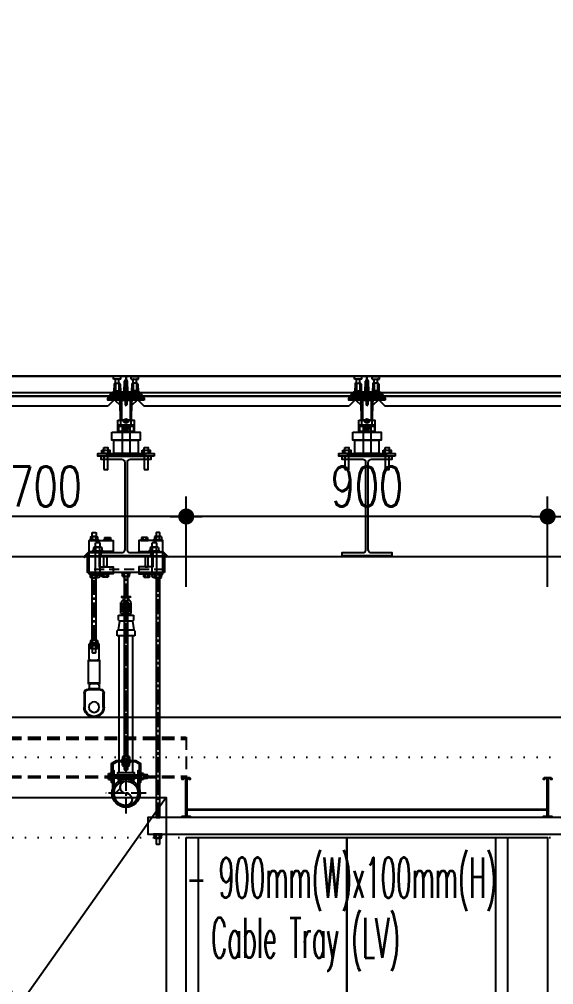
# Model space of a CAD drawing. Header units: millimetres. Extents: x -192235 to 515711, y 45168 to 947868.
# Drawn here: x 163334 to 164665, y 465183 to 467589 of the extents above; entities that cross this region are included whole.
import ezdxf
from ezdxf.enums import TextEntityAlignment as Align

# ---------------------------------------------------------------- set-up
doc = ezdxf.new("R2010")
doc.units = ezdxf.units.MM
doc.header["$LTSCALE"] = 1000
doc.header["$PDMODE"] = 1
for name, pattern in [('CENTER2', [1.125, 0.75, -0.125, 0.125, -0.125]), ('DOT2', [3.175, 0, -3.175]), ('HIDDEN', [0.375, 0.25, -0.125]), ('HIDDEN2', [4.7625, 3.175, -1.5875]), ('TPH12-SEC-@20-1$0$CENTERK5', [6.916, 6.667, -0.083, 0.083, -0.083])]:
    doc.linetypes.add(name, pattern=pattern)
for name, color, linetype in [('0-LEVEL LINE', 4, 'DOT2'), ('0-tool', 1, 'Continuous'), ('e-eq-PDP', 10, 'Continuous'), ('e-eq-SWB', 130, 'Continuous'), ('E-POWER-CABL', 80, 'Continuous'), ('FS-EQ', 10, 'Continuous'), ('FS-LINE', 10, 'Continuous'), ('FS-Support-1', 2, 'Continuous'), ('Hook-up', 130, 'HIDDEN2'), ('LED-Light-L25', 7, 'Continuous'), ('LIGHTING', 2, 'Continuous'), ('LIGHTING-W', 7, 'Continuous'), ('M-DIM', 1, 'Continuous'), ('M-TXT', 3, 'Continuous'), ('man', 7, 'Continuous'), ('SM-SEC-Cm$0$SUPPORT', 2, 'Continuous'), ('SUPPORT', 2, 'Continuous'), ('TPH12-SEC-@20-1$0$H-SIN', 252, 'TPH12-SEC-@20-1$0$CENTERK5'), ('TPH12-SEC-@20-1$0$SIAGE1', 252, 'Continuous'), ('TPH12-SEC-@20-1$0$STEEL-NEDA', 252, 'Continuous'), ('TPH12-SEC-@20-1$0$STEEL3', 252, 'Continuous'), ('TPH12-SEC-@20-1$0$フリーアクセス', 252, 'Continuous'), ('WY-J-D', 2, 'Continuous'), ('WY-J-U', 2, 'Continuous'), ('YCD-Xfa-Sec-24$0$Raised Floor', 1, 'Continuous')]:
    doc.layers.add(name, color=color, linetype=linetype)
doc.styles.add('aa-txt', font='simplex.shx', dxfattribs={"width": 0.7, "bigfont": 'chineset.shx'})
doc.styles.add('ROMAND', font='romand', dxfattribs={"height": 5})
doc.dimstyles.new('50-DIM', dxfattribs={"dimscale": 50, "dimtxt": 2, "dimasz": 0.8, "dimexe": 1, "dimexo": 1, "dimgap": 0.5, "dimtad": 1, "dimdec": 0, "dimdsep": 46, "dimtxsty": 'aa-txt', "dimblk": 'DOT', "dimcen": 5, "dimclrd": 256, "dimclre": 256, "dimclrt": 256, "dimadec": 0, "dimazin": 0, "dimtfac": 1, "dimtdec": 0, "dimtix": 1, "dimtmove": 2, "dimatfit": 3, "dimldrblk": 'DOT', "dimfxl": 1, "dimtolj": 1, "dimtzin": 0, "dimarcsym": 0})

# ---------------------------------------------------------------- blocks, each defined once
blk = doc.blocks.new('TPH12-SEC-@20-1$0$ペデスタルA')
at = {"layer": 'TPH12-SEC-@20-1$0$フリーアクセス'}
for p, q in [((-30, 0), (-31, -1)), ((-14, 0), (-30, 0)), ((-13, -1), (-14, 0)), ((0, -10), (0, 0)), ((13, -1), (14, 0)), ((14, 0), (30, 0)), ((30, 0), (31, -1)), ((-31, -8), (-31, -1)), ((-13, -1), (-31, -1)), ((-13, -8), (-31, -8)), ((-29.6, -19.9), (-30, -38.5)), ((-27.6, -18), (-16.4, -18)), ((-26, -10.5), (-25.6, -10)), ((-26, -18), (-26, -10.5)), ((-26, -18), (-26, -36)), ((-25.6, -10), (-25.6, -8.4)), ((-18.5, -10), (-18.5, -8.4)), ((-18, -10.5), (-18.5, -10)), ((-18, -18), (-18, -10.5)), ((-18, -18), (-18, -36)), ((-14.4, -19.9), (-14, -38.5)), ((-13, -8), (-13, -1)), ((-4.7, -39), (-3.6, -12.9)), ((4.7, -39), (3.6, -12.9)), ((13, -8), (13, -1)), ((13, -1), (31, -1)), ((13, -8), (31, -8)), ((14.4, -19.9), (14, -38.5)), ((27.6, -18), (16.4, -18)), ((18, -10.5), (18.4, -10)), ((18, -18), (18, -10.5)), ((18, -18), (18, -36)), ((18.4, -10), (18.4, -8.4)), ((25.6, -10), (25.6, -8.4)), ((26, -10.5), (25.6, -10)), ((26, -18), (26, -10.5)), ((26, -18), (26, -36)), ((29.6, -19.9), (30, -38.5)), ((31, -8), (31, -1)), ((-40, -46), (-40, -49)), ((40, -46), (-40, -46)), ((-40, -47), (40, -47)), ((35.5, -43), (-35.5, -43)), ((-35.5, -43), (-35.5, -45)), ((-35.5, -45), (-33.5, -45)), ((-33.5, -41), (-33.5, -45)), ((32.5, -40), (-32.5, -40)), ((32.5, -46), (-32.5, -46)), ((-26, -36), (-25.1, -36.9)), ((-25.1, -36.9), (-25.1, -40)), ((-25.1, -36.9), (-18.9, -36.9)), ((-24.1, -41), (-19.9, -41)), ((-18, -36), (-18.9, -36.9)), ((-18.9, -36.9), (-18.9, -40)), ((-15.3, -46), (-15.1, -44.2)), ((-15.3, -46), (-8.3, -46)), ((-9.4, -43.4), (-14.2, -43.4)), ((-8.3, -46), (-8.5, -44.2)), ((-1, -45), (-1, -43)), ((-1, -45), (1, -45)), ((1, -45), (1, -43)), ((18, -36), (18.9, -36.9)), ((25.1, -36.9), (18.9, -36.9)), ((18.9, -36.9), (18.9, -40)), ((24.1, -41), (19.9, -41)), ((26, -36), (25.1, -36.9)), ((25.1, -36.9), (25.1, -40)), ((33.5, -45), (33.5, -41)), ((35.5, -45), (33.5, -45)), ((35.5, -43), (35.5, -45)), ((40, -49), (40, -46)), ((38, -51), (-38, -51)), ((-37.7, -51.2), (-15.1, -71.7)), ((-13, -122), (-15.4, -52.9)), ((-2, -53), (-2, -71)), ((2, -53), (2, -71)), ((13, -122), (15.4, -52.9)), ((38, -51), (15.1, -71.7)), ((8.7, -112), (-8.6, -112)), ((-5, -109.1), (0, -106.3)), ((-5, -114.9), (-5, -109.1)), ((0, -117.8), (-5, -114.9)), ((0, -106.3), (5, -109.1)), ((5, -114.9), (0, -117.8)), ((5, -109.1), (5, -114.9)), ((-18.5, -122), (-18.5, -136.5)), ((18.5, -122), (-18.5, -122)), ((-15.9, -138), (-18.5, -136.5)), ((15.9, -138), (-15.9, -138)), ((-9.5, -122), (-9.5, -136.4)), ((-9.5, -138), (-9.5, -193.8)), ((-9, -130), (8.9, -130)), ((-5, -127.1), (0, -124.3)), ((-5, -132.9), (-5, -127.1)), ((0, -135.8), (-5, -132.9)), ((0, -124.3), (5, -127.1)), ((5, -132.9), (0, -135.8)), ((5, -127.1), (5, -132.9)), ((9.5, -122), (9.5, -136.4)), ((9.5, -138), (9.5, -193.8)), ((15.9, -138), (18.5, -136.5)), ((18.5, -122), (18.5, -136.5)), ((-50, -200), (-50, -196.8)), ((-50, -196.8), (50, -196.8)), ((50, -200), (-50, -200)), ((-12.5, -196.8), (-9.5, -193.8)), ((9.5, -193.8), (-9.5, -193.8)), ((12.5, -196.8), (9.5, -193.8)), ((50, -200), (50, -196.8))]:
    blk.add_line(p, q, dxfattribs=at)
for centre in [(0, -112), (0, -130)]:
    blk.add_circle(centre, 4.98, dxfattribs=at)
for centre, radius, start, end in [((-27.6, -20), 2, 90, 178.5), ((-26, -8.4), 0.4, 0, 90), ((-18.1, -8.4), 0.4, 90, 180), ((-16.4, -20), 2, 1.5, 90), ((-0.6, -13), 3, 90, 177.5), ((0.6, -13), 3, 2.5, 90), ((16.4, -20), 2, 90, 178.5), ((18.1, -8.4), 0.4, 0, 90), ((25.9, -8.4), 0.4, 90, 180), ((27.6, -20), 2, 1.5, 90), ((-32.5, -41), 1, 90, 180), ((-32.5, -45), 1, 180, 270), ((-31.5, -38.5), 1.5, 270, 358.5), ((-24.1, -40), 1, 180.5, 270), ((-19.9, -40), 1, 270, 359.5), ((-14.2, -44.3), 0.9, 90, 175), ((-12.5, -38.5), 1.5, 181.5, 270), ((-9.4, -44.3), 0.9, 5, 90), ((-5.7, -39), 1, 270, 357.5), ((5.7, -39), 1, 182.5, 270), ((12.5, -38.5), 1.5, 270, 358.5), ((19.9, -40), 1, 180.5, 270), ((24.1, -40), 1, 270, 359.5), ((31.5, -38.5), 1.5, 181.5, 270), ((32.5, -41), 1, 0, 90), ((32.5, -45), 1, 270, 0), ((-38, -49), 2, 180, 270), ((-38.4, -52), 1, 47.9554, 82.0191), ((-17.4, -53), 2, 2, 90), ((-15.7, -72.4), 1, 2, 47.9554), ((-4, -53), 2, 0, 90), ((0, -71), 2, 180, 270), ((0, -71), 2, 270, 0), ((4, -53), 2, 90, 180), ((15.7, -72.4), 1, 132.0446, 178), ((17.4, -53), 2, 90, 178), ((38, -49), 2, 270, 0), ((-14, -131), 7.03, 270, 309.8217), ((0, -109.5), 28.5, 250.5288, 289.4712), ((14, -131), 7.03, 230.1783, 270)]:
    blk.add_arc(centre, radius, start, end, dxfattribs=at)
blk = doc.blocks.new('TPH12-SEC-@20-1')
at = {"layer": 'TPH12-SEC-@20-1$0$H-SIN'}
blk.add_line((83854.8, 466700), (201769.6, 466700), dxfattribs=at)
at = {"layer": 'TPH12-SEC-@20-1$0$SIAGE1'}
blk.add_line((166000, 466700), (162400, 466700), dxfattribs=at)
at = {"layer": 'TPH12-SEC-@20-1$0$STEEL-NEDA'}
for points in [[(163538, 466500), (163662, 466500), (163662, 466492), (163610.5, 466492, 0.414214), (163602.5, 466484), (163602.5, 466268, 0.414214), (163610.5, 466260), (163662, 466260), (163662, 466252), (163538, 466252), (163538, 466260), (163589.5, 466260, 0.414214), (163597.5, 466268), (163597.5, 466484, 0.414214), (163589.5, 466492), (163538, 466492)], [(164138, 466500), (164262, 466500), (164262, 466492), (164210.5, 466492, 0.414214), (164202.5, 466484), (164202.5, 466268, 0.414214), (164210.5, 466260), (164262, 466260), (164262, 466252), (164138, 466252), (164138, 466260), (164189.5, 466260, 0.414214), (164197.5, 466268), (164197.5, 466484, 0.414214), (164189.5, 466492), (164138, 466492)]]:
    blk.add_lwpolyline(points, format="xyb", close=True, dxfattribs=at)
at = {"layer": 'TPH12-SEC-@20-1$0$STEEL3'}
for p, q in [((160000, 466250), (175000, 466250)), ((160000, 465850), (175000, 465850))]:
    blk.add_line(p, q, dxfattribs=at)
at = {"layer": 'TPH12-SEC-@20-1$0$フリーアクセス'}
blk.add_line((165996.8, 466658), (162400, 466658), dxfattribs=at)
for p in [(163600, 466700), (164200, 466700)]:
    blk.add_blockref('TPH12-SEC-@20-1$0$ペデスタルA', p, dxfattribs=at)
blk = doc.blocks.new('Man-170-C')
for points in [[(17.99, 67.27), (17.99, 66.39), (17.99, 59.57), (17.99, 54.37), (17.99, 45.58), (19.59, 42.78), (19.59, 35.99), (19.59, 26.77), (19.59, 20.78), (21.59, 17.58), (21.99, 12.39), (20.39, 9.99), (15.59, 9.59), (11.19, 7.59), (6.4, 10.39), (3.6, 15.98), (1.2, 22.78), (2.4, 37.59), (1.2, 52.37), (-2, 70.39), (-2, 77.58), (-2, 73.98), (-1.2, 66.79), (0, 53.57), (-1.2, 51.58), (-2.4, 49.98), (-6, 41.59), (-7.2, 35.19), (-8, 25.17), (-8.79, 20.78), (-6.4, 14.38), (-7.6, 9.59), (-11.19, 8.79), (-16.39, 8.79), (-21.59, 8.79), (-24.79, 10.79), (-22.79, 16.38), (-22.39, 21.18), (-22.39, 27.57), (-19.59, 35.99), (-20.39, 43.58), (-19.19, 53.57), (-19.19, 57.17), (-17.19, 64.79), (-16.79, 70.79), (-16.79, 72.38), (-13.99, 84.77), (-12.79, 88.77), (-13.99, 93.16), (-15.59, 97.56), (-15.99, 101.95), (-15.99, 108.74), (-15.99, 115.14), (-13.99, 120.73), (-16.79, 110.34), (-16.79, 107.94), (-15.99, 102.75), (-17.59, 102.75), (-25.19, 102.75), (-27.58, 102.35), (-30.78, 101.55), (-33.58, 101.55), (-35.98, 101.15), (-39.18, 101.95), (-41.18, 103.15), (-42.38, 103.55), (-43.97, 105.95), (-43.97, 108.34), (-42.78, 112.34), (-40.78, 113.94), (-39.18, 113.94), (-36.38, 114.34), (-33.98, 113.14), (-23.19, 113.94), (-23.19, 115.54), (-22.79, 117.53), (-20.39, 118.73), (-20.39, 121.53), (-19.19, 123.53), (-17.19, 128.72), (-17.19, 131.12), (-14.79, 136.31), (-9.59, 138.31), (-8.79, 142.71), (-9.99, 149.9), (-11.59, 159.49), (-11.59, 163.08), (-8.79, 167.48), (0, 170), (9.59, 166.28), (11.19, 162.29), (11.99, 150.7), (11.59, 142.71), (13.99, 140.31), (20, 136.11), (23.87, 131.44), (30.01, 109.96), (29.98, 103.15), (27.98, 89.56), (23.73, 78.21), (21.87, 72.07), (21.6, 67.94), (16.79, 66.79), (13.59, 70.79), (15.19, 75.98), (13.19, 74.38), (11.99, 75.98), (17.33, 81.28), (19.3, 89.1), (19.99, 95.56), (21.59, 97.16), (20.79, 103.55), (18.39, 109.54), (16.79, 117.13), (16.79, 121.93), (17.19, 123.53)], [(-8.4, 158.19), (-1.2, 159.09), (2.4, 159.09), (6.4, 159.49), (7.6, 159.89), (4.4, 162.69), (2, 162.69), (-5.2, 161.89), (-8.4, 159.09), (-8.4, 155.09), (-7.2, 151.1), (-6.4, 148.3), (-6.4, 146.3), (0.8, 144.7), (5.2, 145.9), (8.79, 146.7), (9.19, 153.5), (7.6, 159.89)], [(-9.81, 138.23), (0.8, 136.71), (4.4, 136.71), (8, 136.71), (10.79, 138.31), (13.91, 140.39)], [(-4.66, 137.49), (-1.2, 135.12), (0.4, 131.92), (1.6, 127.92), (1.6, 120.33), (1.6, 115.14), (1.6, 107.15), (1.2, 101.55), (2.4, 98.75), (1.6, 95.16), (1.6, 93.56), (0.8, 90.76)], [(6.14, 136.71), (4, 133.92), (3.2, 130.72), (1.6, 126.72)], [(-42.88, 111.98), (-45.93, 113.2), (-48.73, 112), (-51.93, 112.4), (-54.33, 110.8), (-53.83, 107.87), (-52.27, 105.72), (-50.33, 104.41), (-47.93, 102.01), (-43.93, 102.81), (-41.13, 103.12)], [(21.5, 97.06), (21.56, 97.35)], [(-12.79, 89.17), (-4.8, 87.97), (0.8, 88.77), (5.6, 89.17), (8.79, 89.17), (14.79, 88.77), (18.79, 88.77), (19.27, 88.83)], [(19.2, 88.17), (16.79, 87.57), (9.99, 88.37), (5.6, 87.57), (-0.4, 87.17), (-4.8, 86.77), (-9.59, 86.77), (-13.11, 87.72)], [(7.61, 9.68), (6.8, 5.59), (6.8, 2.8), (9.19, 1.2), (11.59, 0.4), (14.79, 0), (18.39, 0.8), (20.79, 1.6), (21.59, 6.79), (20.26, 9.98)], [(-20.12, 8.79), (-21.19, 5.59), (-21.99, 2.4), (-21.19, 1.2), (-20.39, 0.8), (-18.39, 0), (-14.79, 0), (-11.19, 0), (-8, 0), (-7.6, 3.6), (-9.02, 9.27)]]:
    blk.add_lwpolyline(points)
blk = doc.blocks.new('Man-R-170-C')
at = {"xscale": -1}
blk.add_blockref('Man-170-C', (0, 0), dxfattribs=at)
at = {"style": 'aa-txt', "width": 0.7}
blk.add_text('UIS-170', height=4, dxfattribs=at).set_placement((0, 110), align=Align.CENTER)
blk = doc.blocks.new('SP-H-1')
at = {"layer": 'FS-EQ'}
for p, q in [((-1.21, 9.66), (-1.21, 9.57)), ((-1.21, 9.66), (-1.13, 9.66)), ((-1.13, 9.66), (-1.13, 9.57)), ((-1.13, 9.63), (-1.13, 9.57)), ((-0.83, 9.7), (0.83, 9.7)), ((-0.14, 9.6), (-0.13, 9.66)), ((0.14, 9.6), (0.13, 9.66)), ((1.13, 9.66), (1.13, 9.57)), ((1.22, 9.66), (1.13, 9.66)), ((1.13, 9.63), (1.13, 9.57)), ((1.22, 9.66), (1.22, 9.57)), ((-1.25, 5.5), (-1.25, 8.29)), ((-1.24, 8.35), (-0.45, 9.3)), ((-1.02, 6.2), (-1.24, 8.25)), ((-1.21, 9.57), (-1.13, 9.57)), ((-0.99, 9.62), (-0.77, 9.61)), ((-0.99, 9.62), (-0.99, 9.53)), ((-0.99, 9.53), (-0.77, 9.52)), ((-0.9, 8.07), (-0.9, 6.2)), ((-0.3, 8.55), (-0.79, 7.9)), ((-0.77, 9.61), (-0.77, 9.52)), ((-0.62, 9.61), (-0.35, 9.61)), ((-0.62, 9.61), (-0.62, 9.52)), ((-0.62, 9.52), (-0.35, 9.52)), ((-0.35, 9.61), (-0.35, 9.52)), ((-0.32, 8.6), (0.32, 8.6)), ((-0.3, 8.55), (0.3, 8.55)), ((-0.25, 8.16), (-0.25, 6.4)), ((-0.14, 9.61), (0.14, 9.61)), ((-0.14, 9.61), (-0.14, 9.52)), ((-0.14, 9.52), (0.14, 9.52)), ((0.14, 9.61), (0.14, 9.52)), ((0.25, 8.16), (0.25, 6.4)), ((0.3, 8.55), (0.79, 7.9)), ((0.35, 9.61), (0.35, 9.52)), ((0.62, 9.61), (0.35, 9.61)), ((0.62, 9.52), (0.35, 9.52)), ((1.24, 8.35), (0.45, 9.3)), ((0.62, 9.61), (0.62, 9.52)), ((0.99, 9.62), (0.77, 9.61)), ((0.77, 9.61), (0.77, 9.52)), ((0.99, 9.53), (0.77, 9.52)), ((0.9, 8.1), (0.9, 6.2)), ((0.99, 9.62), (0.99, 9.53)), ((1.03, 6.2), (1.24, 8.25)), ((1.22, 9.57), (1.13, 9.57)), ((1.22, 9.6), (1.22, 9.57)), ((1.25, 5.5), (1.25, 8.29)), ((-1.9, 5.1), (1.9, 5.1)), ((-1.25, 5.5), (1.25, 5.5)), ((-1.02, 6.2), (1.03, 6.2)), ((-0.6, 5.5), (-0.6, 6.4)), ((-0.6, 6.4), (0.6, 6.4)), ((0.6, 5.5), (0.6, 6.4))]:
    blk.add_line(p, q, dxfattribs=at)
for centre, radius, start, end in [((-0.93, 8.75), 0.955, 84.0829, 107.6622), ((-0.92, 9.1), 0.592, 87.634, 110.8646), ((-0.74, 9.01), 0.681, 107.7143, 125.0736), ((-0.75, 9.26), 0.433, 91.8537, 123.1257), ((-0.83, 9.35), 0.347, 78.6251, 99.8563), ((-0.49, 9.38), 0.315, 104.4487, 153.9759), ((-0.6, 9.46), 0.226, 88.1263, 139.7268), ((-0.46, 9.49), 0.204, 100.0382, 141.9173), ((-0.56, 8.91), 0.784, 84.9677, 92.2638), ((-0.26, 9.6), 0.0861, 105.0543, 169.5675), ((-0.09, 9.48), 0.262, 131.7568, 170.5499), ((-0.23, 9.53), 0.161, 53.7998, 110.9693), ((-0.21, 9.56), 0.123, 53.4161, 115.819), ((0.23, 9.53), 0.161, 69.0307, 126.2002), ((0.21, 9.56), 0.123, 64.181, 126.5839), ((0.09, 9.48), 0.262, 9.4501, 48.2432), ((0.26, 9.6), 0.0861, 10.4325, 74.9457), ((0.56, 8.91), 0.784, 87.7362, 95.0323), ((0.46, 9.49), 0.204, 38.0827, 79.9618), ((0.49, 9.38), 0.315, 26.0241, 75.5513), ((0.6, 9.46), 0.226, 40.2732, 91.8737), ((0.83, 9.35), 0.347, 80.1437, 101.3749), ((0.75, 9.26), 0.433, 56.8743, 88.1463), ((0.93, 8.75), 0.955, 72.3378, 95.9171), ((0.92, 9.1), 0.592, 69.1354, 92.366), ((0.74, 9.01), 0.681, 54.9264, 72.2857), ((-1.11, 8.29), 0.139, 157.0298, 197.1193), ((-0.51, 7.64), 0.388, 136.5249, 182.9908), ((2.27, 9.44), 2.72, 178.7323, 199.1653), ((0, 8.12), 0.254, 10.4828, 169.5172), ((-0.03, 8.43), 0.184, 139.0501, 221.9684), ((0.03, 8.43), 0.184, 318.6569, 40.9499), ((-2.27, 9.44), 2.72, 340.8347, 1.2677), ((0.51, 7.64), 0.388, 357.0092, 43.4751), ((1.11, 8.29), 0.139, 342.8807, 22.9702), ((-1.24, 5.27), 0.303, 326.9119, 50.7686), ((1.33, 5.25), 0.371, 138.0713, 204.2482)]:
    blk.add_arc(centre, radius, start, end, dxfattribs=at)
at = {"layer": 'FS-LINE'}
for p, q in [((-1.9, 3.85), (-1.9, 5.1)), ((-1.9, 5.1), (1.9, 5.1)), ((1.9, 5.1), (1.9, 3.85)), ((-1.65, 3.6), (-1.95, 1.5)), ((-1.9, 3.85), (-1.65, 3.6)), ((1.9, 3.85), (1.65, 3.6)), ((1.65, 3.6), (1.95, 1.5)), ((-2.2, 1.25), (-1.95, 1.5)), ((-2.2, 0), (-2.2, 1.25)), ((2.2, 0), (-2.2, 0)), ((2.2, 1.25), (1.95, 1.5)), ((2.2, 1.25), (2.2, 0))]:
    blk.add_line(p, q, dxfattribs=at)
for points in [[(1.65, 3.6), (-1.65, 3.6)], [(-1.95, 1.5), (1.95, 1.5)]]:
    blk.add_lwpolyline(points, dxfattribs=at)
at = {"layer": 'FS-EQ', "style": 'ROMAND'}
blk.add_text('V27', height=0.35, rotation=180, dxfattribs=at).set_placement((0.01, 5.84), align=Align.MIDDLE)
blk = doc.blocks.new('Nut-M10')
for p, q in [((-10.9, 1.5), (-10.9, 0.5)), ((-8.7, 2.8), (-10.6, 2)), ((-10.4, 2), (10.4, 2)), ((-10.4, 0), (10.4, 0)), ((-8.7, 9.2), (-8.7, 2.8)), ((6.5, 10), (-6.5, 10)), ((-4.3, 9.2), (-4.3, 2.8)), ((4.3, 2.8), (4.3, 9.2)), ((8.7, 9.2), (8.7, 2.8)), ((8.7, 2.8), (10.6, 2)), ((10.9, 1.5), (10.9, 0.5))]:
    blk.add_line(p, q)
for centre, radius, start, end in [((-10.4, 1.5), 0.5, 90, 180), ((-10.4, 0.5), 0.5, 180, 270), ((-6.5, 6.7), 3.33, 49.441, 130.559), ((-6.5, 5.3), 3.33, 229.441, 310.559), ((0, -2.1), 12.1, 69.065, 110.935), ((0, 14.1), 12.1, 249.065, 290.935), ((6.5, 6.7), 3.33, 49.441, 130.559), ((6.5, 5.3), 3.33, 229.441, 310.559), ((10.4, 1.5), 0.5, 0, 90), ((10.4, 0.5), 0.5, 270, 0)]:
    blk.add_arc(centre, radius, start, end)
blk = doc.blocks.new('Nut-M8')
for p, q in [((-8.9, 1.2), (-8.9, 0.4)), ((-7.5, 2.2), (-8.7, 1.5)), ((-8.5, 1.6), (8.6, 1.6)), ((-8.5, 0), (8.6, 0)), ((-7.5, 7.3), (-7.5, 2.2)), ((5.6, 8), (-5.6, 8)), ((-3.8, 7.3), (-3.8, 2.2)), ((3.8, 2.2), (3.8, 7.3)), ((7.5, 7.3), (7.5, 2.2)), ((7.5, 2.2), (8.7, 1.5)), ((9, 1.2), (9, 0.4))]:
    blk.add_line(p, q)
for centre, radius, start, end in [((-8.5, 1.2), 0.4, 90, 180), ((-8.5, 0.4), 0.4, 180, 270), ((-5.6, 5), 3.03, 51.7868, 128.2132), ((-5.6, 4.6), 3.03, 231.7868, 308.2132), ((0, -3.2), 11.2, 70.3471, 109.6529), ((0, 12.8), 11.2, 250.3471, 289.6529), ((5.6, 5), 3.03, 51.7868, 128.2132), ((5.6, 4.6), 3.03, 231.7868, 308.2132), ((8.6, 1.2), 0.4, 0, 90), ((8.6, 0.4), 0.4, 270, 0)]:
    blk.add_arc(centre, radius, start, end)
blk = doc.blocks.new('Nut-M12')
for p, q in [((-13, 1.8), (-13, 0.6)), ((-10.4, 3.3), (-12.6, 2.3)), ((-12.4, 2.4), (12.4, 2.4)), ((-12.4, 0), (12.4, 0)), ((-10.4, 11), (-10.4, 3.3)), ((7.8, 12), (-7.8, 12)), ((-5.2, 11), (-5.2, 3.3)), ((5.2, 3.3), (5.2, 11)), ((10.4, 11), (10.4, 3.3)), ((10.4, 3.3), (12.6, 2.3)), ((13, 1.8), (13, 0.6))]:
    blk.add_line(p, q)
for centre, radius, start, end in [((-12.4, 1.8), 0.6, 90, 180), ((-12.4, 0.6), 0.6, 180, 270), ((-7.8, 8), 4.03, 49.8296, 130.1704), ((-7.8, 6.4), 4.03, 229.8296, 310.1704), ((0, -2.7), 14.7, 69.2784, 110.7216), ((0, 17.1), 14.7, 249.2784, 290.7216), ((7.8, 8), 4.03, 49.8296, 130.1704), ((7.8, 6.4), 4.03, 229.8296, 310.1704), ((12.4, 1.8), 0.6, 0, 90), ((12.4, 0.6), 0.6, 270, 0)]:
    blk.add_arc(centre, radius, start, end)
blk = doc.blocks.new('FS-L25-1')
at = {"layer": 'FS-LINE'}
h = blk.add_hatch(dxfattribs=at)
h.set_pattern_fill('ANSI31', color=1, scale=15, style=0)
h.set_pattern_definition([(45, (139828.326, 401638.76), (-33.67596, 33.67596), [])])
edge = h.paths.add_edge_path()
edge.add_arc((175600, 465660.2), 30.2, 90, 270)
edge.add_arc((175600, 465645.1), 15.1, 270, 450)
edge.add_arc((175600, 465675.2), 15.1, 90, 270, ccw=False)
at = {"layer": 'FS-LINE', "color": 1, "linetype": 'CENTER2', "ltscale": 0.05}
for p, q in [((175600, 465710.3), (175600, 466150)), ((175600, 465610), (175600, 465710.3)), ((175650.2, 465660.2), (175549.8, 465660.2))]:
    blk.add_line(p, q, dxfattribs=at)
at = {"layer": 'FS-LINE'}
for p, q in [((175583.3, 465711.5), (175583.3, 466053)), ((175616.7, 465711.5), (175616.7, 466053)), ((175583.3, 465695.5), (175580.3, 465689)), ((175616.7, 465695.5), (175619.7, 465689))]:
    blk.add_line(p, q, dxfattribs=at)
blk.add_lwpolyline([(175578.5, 465695.5), (175621.5, 465695.5), (175621.5, 465711.5), (175578.5, 465711.5)], close=True, dxfattribs=at)
blk.add_lwpolyline([(175600, 465690.3, 1), (175600, 465660.2, -1), (175600, 465630, -1)], format="xyb", close=True, dxfattribs=at)
for radius in [35, 30.2]:
    blk.add_circle((175600, 465660.2), radius, dxfattribs=at)
at = {"layer": 'FS-Support-1', "linetype": 'HIDDEN', "ltscale": 0.1}
blk.add_line((175695.5, 466217.7), (175504.5, 466217.7), dxfattribs=at)
at = {"layer": 'FS-Support-1', "linetype": 'CENTER2', "ltscale": 0.05}
blk.add_line((175600, 465752), (175600, 466200.7), dxfattribs=at)
at = {"layer": 'FS-Support-1'}
for points in [[(175496.5, 466248), (175508.5, 466260), (175568.5, 466260), (175568.5, 466262), (175507.7, 466262), (175495.1, 466249.4), (175496.5, 466248)], [(175703.5, 466248), (175691.5, 466260), (175631.5, 466260), (175631.5, 466262), (175692.3, 466262), (175704.9, 466249.4), (175703.5, 466248)]]:
    blk.add_lwpolyline(points, dxfattribs=at)
for points in [[(175535.8, 466204.3), (175535.8, 466260), (175523.1, 466260), (175523.1, 466204.3, 1)], [(175676.8, 466204.3), (175676.8, 466260), (175664.1, 466260), (175664.1, 466204.3, 1)]]:
    blk.add_lwpolyline(points, format="xyb", close=True, dxfattribs=at)
at = {"layer": 'FS-Support-1', "ltscale": 0.1}
blk.add_lwpolyline([(175695.5, 466210.7), (175504.5, 466210.7), (175504.5, 466252), (175695.5, 466252)], close=True, dxfattribs=at)
at = {"layer": 'FS-Support-1'}
blk.add_lwpolyline([(175595.2, 465752), (175604.8, 465752), (175604.8, 466200.7), (175595.2, 466200.7)], close=True, dxfattribs=at)
at = {"layer": 'SUPPORT', "linetype": 'CENTER2', "ltscale": 0.05}
blk.add_line((175569.8, 465702), (175630.2, 465702), dxfattribs=at)
at = {"layer": 'SUPPORT'}
for points in [[(175524.1, 466284), (175523.1, 466283), (175523.1, 466274), (175535.8, 466274), (175535.8, 466283), (175534.8, 466284)], [(175665.1, 466284), (175664.1, 466283), (175664.1, 466274), (175676.8, 466274), (175676.8, 466283), (175675.8, 466284)], [(175622.8, 465739), (175577.2, 465739), (175566.8, 465733), (175566.8, 465687), (175563.8, 465687), (175563.8, 465734.7), (175576.4, 465742), (175623.6, 465742), (175636.2, 465734.7), (175636.2, 465687), (175633.2, 465687), (175633.2, 465733)], [(175603.8, 465719), (175604.8, 465720), (175604.8, 465729), (175595.2, 465729), (175595.2, 465720), (175596.2, 465719)], [(175569.8, 465698.1), (175569.8, 465706), (175630.2, 465706), (175630.2, 465698.1)], [(175654.2, 465705), (175653.2, 465706), (175644.2, 465706), (175644.2, 465698.1), (175653.2, 465698.1), (175654.2, 465699.1)]]:
    blk.add_lwpolyline(points, close=True, dxfattribs=at)
blk.add_lwpolyline([(175633.2, 465660.2, -1), (175566.8, 465660.2), (175566.8, 465717), (175569.8, 465717), (175569.8, 465660.2, 1), (175630.2, 465660.2), (175630.2, 465717), (175633.2, 465717)], format="xyb", close=True, dxfattribs=at)
at = {"layer": 'FS-LINE', "xscale": 10, "yscale": 10, "zscale": 10}
blk.add_blockref('SP-H-1', (175600, 466053), dxfattribs=at)
at = {"layer": 'SUPPORT'}
for name, p in [('Nut-M12', (175529.5, 466262)), ('Nut-M12', (175670.5, 466262)), ('Nut-M10', (175600, 465742))]:
    blk.add_blockref(name, p, dxfattribs=at)
for name, p, rotation in [('Nut-M10', (175600, 466210.7), 180), ('Nut-M10', (175600, 465739), 180), ('Nut-M8', (175563.8, 465702), 90), ('Nut-M8', (175636.2, 465702), 270)]:
    blk.add_blockref(name, p, dxfattribs=dict(at, rotation=rotation))
blk = doc.blocks.new('SP-L25-25')
at = {"layer": 'FS-LINE'}
blk.add_blockref('FS-L25-1', (-12000, 0), dxfattribs=at)
blk = doc.blocks.new('SWB-L20-l')
at = {"layer": 'e-eq-SWB'}
for p, q in [((30, 1600), (30, 0)), ((-30, 830), (-30, 955)), ((-20, 830), (-20, 955)), ((0, 952.5), (-20, 952.5)), ((0, 947.5), (-20, 947.5))]:
    blk.add_line(p, q, dxfattribs=at)
blk.add_lwpolyline([(0, 1600), (900, 1600), (900, 0), (0, 0)], close=True, dxfattribs=at)
for centre, start, end in [((-25, 955), 0, 180), ((-25, 830), 180, 0)]:
    blk.add_arc(centre, 5, start, end, dxfattribs=at)
at = {"layer": 'e-eq-SWB', "style": 'aa-txt', "width": 0.55}
blk.add_text('SWB', height=200, dxfattribs=at).set_placement((450, 980), align=Align.CENTER)
blk = doc.blocks.new('PDP-L20-l')
at = {"layer": 'e-eq-PDP'}
for p, q in [((30, 1600), (30, 0)), ((-30, 830), (-30, 955)), ((-20, 830), (-20, 955)), ((0, 952.5), (-20, 952.5)), ((0, 947.5), (-20, 947.5))]:
    blk.add_line(p, q, dxfattribs=at)
blk.add_lwpolyline([(0, 1600), (400, 1600), (400, 0), (0, 0)], close=True, dxfattribs=at)
for centre, start, end in [((-25, 955), 0, 180), ((-25, 830), 180, 0)]:
    blk.add_arc(centre, 5, start, end, dxfattribs=at)
at = {"layer": 'e-eq-PDP', "style": 'aa-txt', "width": 0.55}
blk.add_text('PDP', height=200, dxfattribs=at).set_placement((200, 700), align=Align.CENTER)
blk = doc.blocks.new('PDP-L20-r')
at = {"layer": 'e-eq-PDP'}
for p, q in [((370, 1600), (370, 0)), ((400, 952.5), (420, 952.5)), ((400, 947.5), (420, 947.5)), ((420, 830), (420, 955)), ((430, 830), (430, 955))]:
    blk.add_line(p, q, dxfattribs=at)
blk.add_lwpolyline([(0, 1600), (400, 1600), (400, 0), (0, 0)], close=True, dxfattribs=at)
for centre, start, end in [((425, 955), 0, 180), ((425, 830), 180, 0)]:
    blk.add_arc(centre, 5, start, end, dxfattribs=at)
at = {"layer": 'e-eq-PDP', "style": 'aa-txt', "width": 0.55}
blk.add_text('PDP', height=200, dxfattribs=at).set_placement((200, 700), align=Align.CENTER)
blk = doc.blocks.new('HG-S-r')
blk.add_lwpolyline([(0.87, 5), (0.77, 4.9), (0.77, 4), (1.73, 4), (1.73, 4.9), (1.63, 5)], close=True)
blk.add_lwpolyline([(-0.5, 0.3), (0, 0.3), (0, -3.5), (-3.5, -3.5), (-3.5, -5.3), (2.5, -5.3), (2.5, 3), (-3.5, 3), (-3.5, 0.3), (-0.5, 0.3), (-0.5, 0), (-3.5, 0), (-3.5, 0.3)])
at = {"xscale": 0.1, "yscale": 0.1, "zscale": 0.1}
for name, p in [('Nut-M8', (-2.1, 3)), ('Nut-M10', (1.25, 3))]:
    blk.add_blockref(name, p, dxfattribs=at)
at = {"xscale": 0.1, "yscale": 0.1, "zscale": 0.1, "rotation": 180}
for name, p in [('Nut-M8', (-1.55, -5.3)), ('Nut-M10', (1.25, -5.3))]:
    blk.add_blockref(name, p, dxfattribs=at)
blk = doc.blocks.new('DOT')
at = {"color": 0}
blk.add_line((-1, 0), (1, 0), dxfattribs=at)
at = {"color": 3, "const_width": 0.5}
blk.add_lwpolyline([(-0.25, 0, 1), (0.25, 0, 1)], format="xyb", close=True, dxfattribs=at)
blk = doc.blocks.new('*D290')
at = {"layer": 'DEFPOINTS', "color": 0, "transparency": 16777216}
for p in [(164632.5, 465600), (164632.5, 463950), (164857.5, 463950)]:
    blk.add_point(p, dxfattribs=at)
at = {"layer": 'M-DIM', "lineweight": -2, "transparency": 16777216}
for p, q in [((164682.5, 465600), (164907.5, 465600)), ((164857.5, 465560), (164857.5, 463990)), ((164682.5, 463950), (164907.5, 463950))]:
    blk.add_line(p, q, dxfattribs=at)
at = {"layer": 'M-DIM', "lineweight": -2, "transparency": 16777216, "xscale": 40, "yscale": 40, "zscale": 40}
for p, rotation in [((164857.5, 465600), 90), ((164857.5, 463950), 270)]:
    blk.add_blockref('DOT', p, dxfattribs=dict(at, rotation=rotation))
at = {"layer": 'M-DIM', "transparency": 16777216, "insert": (164782.5, 464775), "char_height": 100, "attachment_point": 5, "rotation": 90, "style": 'aa-txt'}
blk.add_mtext('\\A1;1650', dxfattribs=at)
blk = doc.blocks.new('_Dot')
at = {"color": 0, "linetype": 'ByBlock', "lineweight": -2}
blk.add_line((-0.5, 0), (-1, 0), dxfattribs=at)
at = {"color": 0, "linetype": 'ByBlock', "const_width": 0.5}
blk.add_lwpolyline([(-0.25, 0, 1), (0.25, 0, 1)], format="xyb", close=True, dxfattribs=at)
blk = doc.blocks.new('*D291')
at = {"layer": 'DEFPOINTS', "color": 0, "transparency": 16777216}
for p in [(163750, 466350), (163750, 466125), (164650, 466125)]:
    blk.add_point(p, dxfattribs=at)
at = {"layer": 'M-DIM', "lineweight": -2, "transparency": 16777216}
for p, q in [((163750, 466175), (163750, 466400)), ((164650, 466175), (164650, 466400)), ((164610, 466350), (163790, 466350))]:
    blk.add_line(p, q, dxfattribs=at)
at = {"layer": 'M-DIM', "lineweight": -2, "transparency": 16777216, "xscale": 40, "yscale": 40, "zscale": 40, "rotation": 180}
blk.add_blockref('DOT', (163750, 466350), dxfattribs=at)
at = {"layer": 'M-DIM', "lineweight": -2, "transparency": 16777216, "xscale": 40, "yscale": 40, "zscale": 40}
blk.add_blockref('DOT', (164650, 466350), dxfattribs=at)
at = {"layer": 'M-DIM', "transparency": 16777216, "insert": (164200, 466425), "char_height": 100, "attachment_point": 5, "style": 'aa-txt'}
blk.add_mtext('\\A1;900', dxfattribs=at)
blk = doc.blocks.new('*D292')
at = {"layer": 'DEFPOINTS', "color": 0, "transparency": 16777216}
for p in [(163050, 466350), (163050, 466125), (163750, 466125)]:
    blk.add_point(p, dxfattribs=at)
at = {"layer": 'M-DIM', "lineweight": -2, "transparency": 16777216}
for p, q in [((163050, 466175), (163050, 466400)), ((163750, 466175), (163750, 466400)), ((163710, 466350), (163090, 466350))]:
    blk.add_line(p, q, dxfattribs=at)
at = {"layer": 'M-DIM', "lineweight": -2, "transparency": 16777216, "xscale": 40, "yscale": 40, "zscale": 40, "rotation": 180}
blk.add_blockref('DOT', (163050, 466350), dxfattribs=at)
at = {"layer": 'M-DIM', "lineweight": -2, "transparency": 16777216, "xscale": 40, "yscale": 40, "zscale": 40}
blk.add_blockref('DOT', (163750, 466350), dxfattribs=at)
at = {"layer": 'M-DIM', "transparency": 16777216, "insert": (163400, 466425), "char_height": 100, "attachment_point": 5, "style": 'aa-txt'}
blk.add_mtext('\\A1;700', dxfattribs=at)
blk = doc.blocks.new('YCD-Xfa-Sec-24')
at = {"layer": 'YCD-Xfa-Sec-24$0$Raised Floor'}
for points in [[(545800, 396700), (545200, 396700), (545200, 396650), (545800, 396650)], [(546400, 396700), (545800, 396700), (545800, 396650), (546400, 396650)], [(546400, 396700), (545800, 396700), (545800, 396650), (546400, 396650)], [(547000, 396700), (546400, 396700), (546400, 396650), (547000, 396650)], [(545245, 396625), (545755, 396625), (545780, 396650), (545220, 396650)], [(545755, 396650), (545845, 396650), (545845, 396645), (545755, 396645)], [(545755, 396640), (545845, 396640), (545845, 396645), (545755, 396645)], [(545810.5, 396640), (545789.5, 396640), (545789.5, 396590), (545810.5, 396590)], [(545845, 396625), (546355, 396625), (546380, 396650), (545820, 396650)], [(545845, 396625), (546355, 396625), (546380, 396650), (545820, 396650)], [(546355, 396650), (546445, 396650), (546445, 396645), (546355, 396645)], [(546355, 396650), (546445, 396650), (546445, 396645), (546355, 396645)], [(546355, 396640), (546445, 396640), (546445, 396645), (546355, 396645)], [(546355, 396640), (546445, 396640), (546445, 396645), (546355, 396645)], [(546410.5, 396640), (546389.5, 396640), (546389.5, 396590), (546410.5, 396590)], [(546410.5, 396640), (546389.5, 396640), (546389.5, 396590), (546410.5, 396590)], [(546445, 396625), (546955, 396625), (546980, 396650), (546420, 396650)], [(545820, 396590), (545780, 396590), (545780, 396575), (545820, 396575)], [(545820, 396575), (545780, 396575), (545780, 396560), (545820, 396560)], [(546420, 396590), (546380, 396590), (546380, 396575), (546420, 396575)], [(546420, 396590), (546380, 396590), (546380, 396575), (546420, 396575)], [(546420, 396575), (546380, 396575), (546380, 396560), (546420, 396560)], [(546420, 396575), (546380, 396575), (546380, 396560), (546420, 396560)], [(545835, 396560), (545765, 396560), (545765, 396540), (545835, 396540)], [(546435, 396560), (546365, 396560), (546365, 396540), (546435, 396540)], [(546435, 396560), (546365, 396560), (546365, 396540), (546435, 396540)], [(545755, 396522), (545745, 396522), (545745, 396507), (545755, 396507)], [(545830, 396540), (545770, 396540), (545770, 396507), (545830, 396507)], [(545855, 396522), (545845, 396522), (545845, 396507), (545855, 396507)], [(546355, 396522), (546345, 396522), (546345, 396507), (546355, 396507)], [(546355, 396522), (546345, 396522), (546345, 396507), (546355, 396507)], [(546430, 396540), (546370, 396540), (546370, 396507), (546430, 396507)], [(546430, 396540), (546370, 396540), (546370, 396507), (546430, 396507)], [(546455, 396522), (546445, 396522), (546445, 396507), (546455, 396507)], [(546455, 396522), (546445, 396522), (546445, 396507), (546455, 396507)], [(545730, 396500), (545870, 396500), (545870, 396507), (545730, 396507)], [(545760, 396515), (545740, 396515), (545740, 396507), (545760, 396507)], [(545755, 396467), (545745, 396467), (545745, 396500), (545755, 396500)], [(545860, 396515), (545840, 396515), (545840, 396507), (545860, 396507)], [(545855, 396467), (545845, 396467), (545845, 396500), (545855, 396500)], [(546330, 396500), (546470, 396500), (546470, 396507), (546330, 396507)], [(546330, 396500), (546470, 396500), (546470, 396507), (546330, 396507)], [(546360, 396515), (546340, 396515), (546340, 396507), (546360, 396507)], [(546360, 396515), (546340, 396515), (546340, 396507), (546360, 396507)], [(546355, 396467), (546345, 396467), (546345, 396500), (546355, 396500)], [(546355, 396467), (546345, 396467), (546345, 396500), (546355, 396500)], [(546460, 396515), (546440, 396515), (546440, 396507), (546460, 396507)], [(546460, 396515), (546440, 396515), (546440, 396507), (546460, 396507)], [(546455, 396467), (546445, 396467), (546445, 396500), (546455, 396500)], [(546455, 396467), (546445, 396467), (546445, 396500), (546455, 396500)]]:
    blk.add_lwpolyline(points, close=True, dxfattribs=at)
blk = doc.blocks.new('WY-J-U')
at = {"layer": 'WY-J-U'}
for p, q in [((-12.5, 42), (12.5, 42)), ((-12.5, 4.5), (-12.5, 42)), ((-12.5, 40.5), (12.5, 40.5)), ((12.5, 4.5), (12.5, 42)), ((-12.5, 4.5), (-10.5, 4.5)), ((-12.5, 1.5), (12.5, 1.5)), ((-12.5, 0), (-12.5, 1.5)), ((-12.5, 0), (12.5, 0)), ((-10.5, 1.5), (-10.5, 4.5)), ((10.5, 1.5), (10.5, 4.5)), ((10.5, 4.5), (12.5, 4.5)), ((12.5, 0), (12.5, 1.5))]:
    blk.add_line(p, q, dxfattribs=at)
blk = doc.blocks.new('LED-38W-W')
blk.add_circle((0, -45), 13)
at = {"layer": 'LIGHTING-W'}
for p, q in [((-15, 0), (15, 0)), ((-25, -45), (-25, -10)), ((-23, -45), (-23, -10)), ((-15, -2), (15, -2)), ((23, -10), (23, -45)), ((25, -10), (25, -45))]:
    blk.add_line(p, q, dxfattribs=at)
for centre, radius, start, end in [((-15, -10), 10, 90, 180), ((15, -10), 10, 0, 90), ((-15, -10), 8, 90, 180), ((15, -10), 8, 0, 90), ((0, -45), 25, 180, 0), ((0, -45), 23, 180, 0)]:
    blk.add_arc(centre, radius, start, end, dxfattribs=at)
blk = doc.blocks.new('Wireway-27x60')
at = {"layer": 'LIGHTING'}
for p, q in [((-13.5, 57.5), (-13.5, -2.5)), ((-10.5, 57.5), (-13.5, 57.5)), ((-13.5, 55), (13.5, 55)), ((-10.5, 56.5), (-12.5, 56.5)), ((-12.5, 56.5), (-12.5, 55)), ((-10.5, 57.5), (-10.5, 56.5)), ((13.5, 57.5), (10.5, 57.5)), ((10.5, 56.5), (10.5, 57.5)), ((12.5, 56.5), (10.5, 56.5)), ((12.5, 55), (12.5, 56.5)), ((13.5, -2.5), (13.5, 57.5)), ((-13.5, 0), (13.5, 0)), ((-12.5, 0), (-12.5, -1.5)), ((12.5, -1.5), (12.5, 0)), ((-13.5, -2.5), (-10.5, -2.5)), ((-12.5, -1.5), (-10.5, -1.5)), ((-10.5, -1.5), (-10.5, -2.5)), ((10.5, -1.5), (12.5, -1.5)), ((10.5, -2.5), (10.5, -1.5)), ((10.5, -2.5), (13.5, -2.5))]:
    blk.add_line(p, q, dxfattribs=at)
blk = doc.blocks.new('WY-J-D')
at = {"layer": 'WY-J-D'}
for p, q in [((12.5, 0), (-12.5, 0)), ((-12.5, 0), (-12.5, -1.5)), ((12.5, -1.5), (-12.5, -1.5)), ((-12.5, -4.5), (-12.5, -15)), ((-10.5, -4.5), (-12.5, -4.5)), ((12.5, -13.5), (-12.5, -13.5)), ((12.5, -15), (-12.5, -15)), ((-10.5, -1.5), (-10.5, -4.5)), ((10.5, -1.5), (10.5, -4.5)), ((12.5, -4.5), (10.5, -4.5)), ((12.5, 0), (12.5, -1.5)), ((12.5, -4.5), (12.5, -15))]:
    blk.add_line(p, q, dxfattribs=at)
blk = doc.blocks.new('LED-Light-L25')
at = {"layer": 'SM-SEC-Cm$0$SUPPORT'}
blk.add_lwpolyline([(139074.7375, 466042), (139084.2625, 466042), (139084.2625, 466197), (139074.7375, 466197)], close=True, dxfattribs=at)
at = {"layer": 'SUPPORT', "linetype": 'CENTER2', "ltscale": 0.05}
blk.add_line((139079.5, 466042), (139079.5, 466197), dxfattribs=at)
at = {"layer": 'SUPPORT'}
for points in [[(139048.53025, 466252), (139047.53025, 466251), (139047.53025, 466225), (139055.46975, 466225), (139055.46975, 466251), (139054.46975, 466252)], [(139075.7375, 466010.5), (139074.7375, 466011.5), (139074.7375, 466020.5), (139084.2625, 466020.5), (139084.2625, 466011.5), (139083.2625, 466010.5)]]:
    blk.add_lwpolyline(points, close=True, dxfattribs=at)
for name, p in [('WY-J-U', (139079.5, 465990)), ('Wireway-27x60', (139079.5, 465935)), ('WY-J-D', (139079.5, 465935)), ('LED-38W-W', (139079.5, 465920))]:
    blk.add_blockref(name, p)
at = {"layer": 'SUPPORT', "xscale": 10, "yscale": 10, "zscale": 10}
blk.add_blockref('HG-S-r', (139067, 466260), dxfattribs=at)
at = {"layer": 'SUPPORT'}
blk.add_blockref('Nut-M10', (139079.5, 466032), dxfattribs=at)
at = {"layer": 'SUPPORT', "rotation": 180}
blk.add_blockref('Nut-M10', (139079.5, 466030.5), dxfattribs=at)
blk = doc.blocks.new('Lighting-L25-25')
at = {"layer": 'LED-Light-L25', "xscale": -1}
blk.add_blockref('LED-Light-L25', (302600, 0), dxfattribs=at)

msp = doc.modelspace()

# ---------------------------------------------------------------- block references
msp.add_blockref('TPH12-SEC-@20-1', (0, 0))

# ---------------------------------------------------------------- next in the draw order: linework, layer by layer
at = {"layer": '0-LEVEL LINE', "ltscale": 0.01}
for p, q in [((100000, 465850), (190000, 465850)), ((100000, 465750), (190000, 465750)), ((100000, 465550), (190000, 465550))]:
    msp.add_line(p, q, dxfattribs=at)
at = {"layer": '0-tool'}
msp.add_lwpolyline([(162034.62883, 469500), (165620, 469500), (165620, 466700), (162034.62883, 466700)], close=True, dxfattribs=at)
at = {"layer": 'e-eq-SWB'}
msp.add_lwpolyline([(163700, 465650), (162500, 463950), (163700, 463950), (162500, 465650), (163700, 465650), (163700, 463950), (162500, 463950), (162500, 465650)], dxfattribs=at)
at = {"layer": 'E-POWER-CABL'}
msp.add_lwpolyline([(164648.8, 465618.4), (163751.2, 465618.4), (163751.2, 465603), (163760, 465603), (163760, 465600), (163740, 465600), (163740, 465603), (163748.8, 465603), (163748.8, 465697.6), (163743.4, 465697.6, 0.4142135624), (163742.4, 465696.6), (163742.4, 465695), (163740, 465695), (163740, 465696.6, -0.4142135624), (163743.4, 465700), (163756.6, 465700, -0.4142135624), (163760, 465696.6), (163760, 465695), (163757.6, 465695), (163757.6, 465696.6, 0.4142135624), (163756.6, 465697.6), (163751.2, 465697.6), (163751.2, 465625.4, 0.4142135624), (163756.2, 465620.4), (164643.8, 465620.4, 0.4142135624), (164648.8, 465625.4), (164648.8, 465697.6), (164643.4, 465697.6, 0.4142135624), (164642.4, 465696.6), (164642.4, 465695), (164640, 465695), (164640, 465696.6, -0.4142135624), (164643.4, 465700), (164656.6, 465700, -0.4142135624), (164660, 465696.6), (164660, 465695), (164657.6, 465695), (164657.6, 465696.6, 0.4142135624), (164656.6, 465697.6), (164651.2, 465697.6), (164651.2, 465603), (164660, 465603), (164660, 465600), (164640, 465600), (164640, 465603), (164648.8, 465603)], format="xyb", close=True, dxfattribs=at)
at = {"layer": 'Hook-up', "ltscale": 0.01}
for p, q in [((163070, 465800), (163750, 465800)), ((163070, 465795), (163750, 465795)), ((163750, 465800), (163750, 465700)), ((163070, 465703), (163750, 465703)), ((163070, 465700), (163750, 465700))]:
    msp.add_line(p, q, dxfattribs=at)
at = {"layer": 'SM-SEC-Cm$0$SUPPORT'}
msp.add_lwpolyline([(163674.7375, 465600), (163684.2625, 465600), (163684.2625, 466197), (163674.7375, 466197)], close=True, dxfattribs=at)
at = {"layer": 'SUPPORT', "linetype": 'CENTER2', "ltscale": 0.05}
msp.add_line((163679.5, 465600), (163679.5, 466197), dxfattribs=at)
at = {"layer": 'SUPPORT'}
for points in [[(163648.53025, 466252), (163647.53025, 466251), (163647.53025, 466225), (163655.46975, 466225), (163655.46975, 466251), (163654.46975, 466252)], [(164707.5, 465600), (163654.5, 465600), (163654.5, 465558.725), (164707.5, 465558.725)], [(163683.2625, 465533.725), (163684.2625, 465534.725), (163684.2625, 465548.725), (163674.7375, 465548.725), (163674.7375, 465534.725), (163675.7375, 465533.725)]]:
    msp.add_lwpolyline(points, close=True, dxfattribs=at)

# ---------------------------------------------------------------- next in the draw order: block references
at = {"xscale": -1}
msp.add_blockref('YCD-Xfa-Sec-24', (710000, 70000), dxfattribs=at)
at = {"layer": 'e-eq-PDP'}
for name, p in [('PDP-L20-l', (163750, 463950)), ('PDP-L20-r', (164150, 463950))]:
    msp.add_blockref(name, p, dxfattribs=at)
at = {"layer": 'e-eq-SWB'}
msp.add_blockref('SWB-L20-l', (163750, 463950), dxfattribs=at)
at = {"layer": 'FS-LINE'}
msp.add_blockref('SP-L25-25', (0, 0), dxfattribs=at)
at = {"layer": 'LED-Light-L25'}
msp.add_blockref('Lighting-L25-25', (0, 0), dxfattribs=at)
at = {"layer": 'man', "xscale": 10, "yscale": 10, "zscale": 10}
msp.add_blockref('Man-R-170-C', (163111.99318, 463950), dxfattribs=at)
at = {"layer": 'SUPPORT', "xscale": 10, "yscale": 10, "zscale": 10}
msp.add_blockref('HG-S-r', (163667, 466260), dxfattribs=at)
at = {"layer": 'SUPPORT', "rotation": 180}
msp.add_blockref('Nut-M10', (163679.5, 465558.725), dxfattribs=at)

# ---------------------------------------------------------------- next in the draw order: texts
at = {"layer": 'M-TXT', "style": 'aa-txt', "width": 0.45}
for s, p in [('- 900mm(W)x100mm(H)', (163750, 465450)), ('  Cable Tray (LV)', (163750, 465300))]:
    msp.add_text(s, height=100, dxfattribs=at).set_placement(p, align=Align.MIDDLE_LEFT)

# ---------------------------------------------------------------- next in the draw order: dimensions: what is measured, and where the dimension line sits
at = {"layer": 'M-DIM'}
for base, p1, p2, picture, middle in [((163050, 466350), (163750, 466125), (163050, 466125), '*D292', (163400, 466425)), ((163750, 466350), (164650, 466125), (163750, 466125), '*D291', (164200, 466425))]:
    dim = msp.add_linear_dim(base=base, p1=p1, p2=p2, dimstyle='50-DIM', dxfattribs=at)
    dim.commit()
    dim.dimension.update_dxf_attribs({"geometry": picture, "text_midpoint": middle})
dim = msp.add_linear_dim(base=(164857.5, 463950), p1=(164632.5, 465600), p2=(164632.5, 463950), angle=90, dimstyle='50-DIM', dxfattribs=at)
dim.commit()
dim.dimension.update_dxf_attribs({"geometry": '*D290', "text_midpoint": (164782.5, 464775)})

doc.saveas('drawing.dxf')
